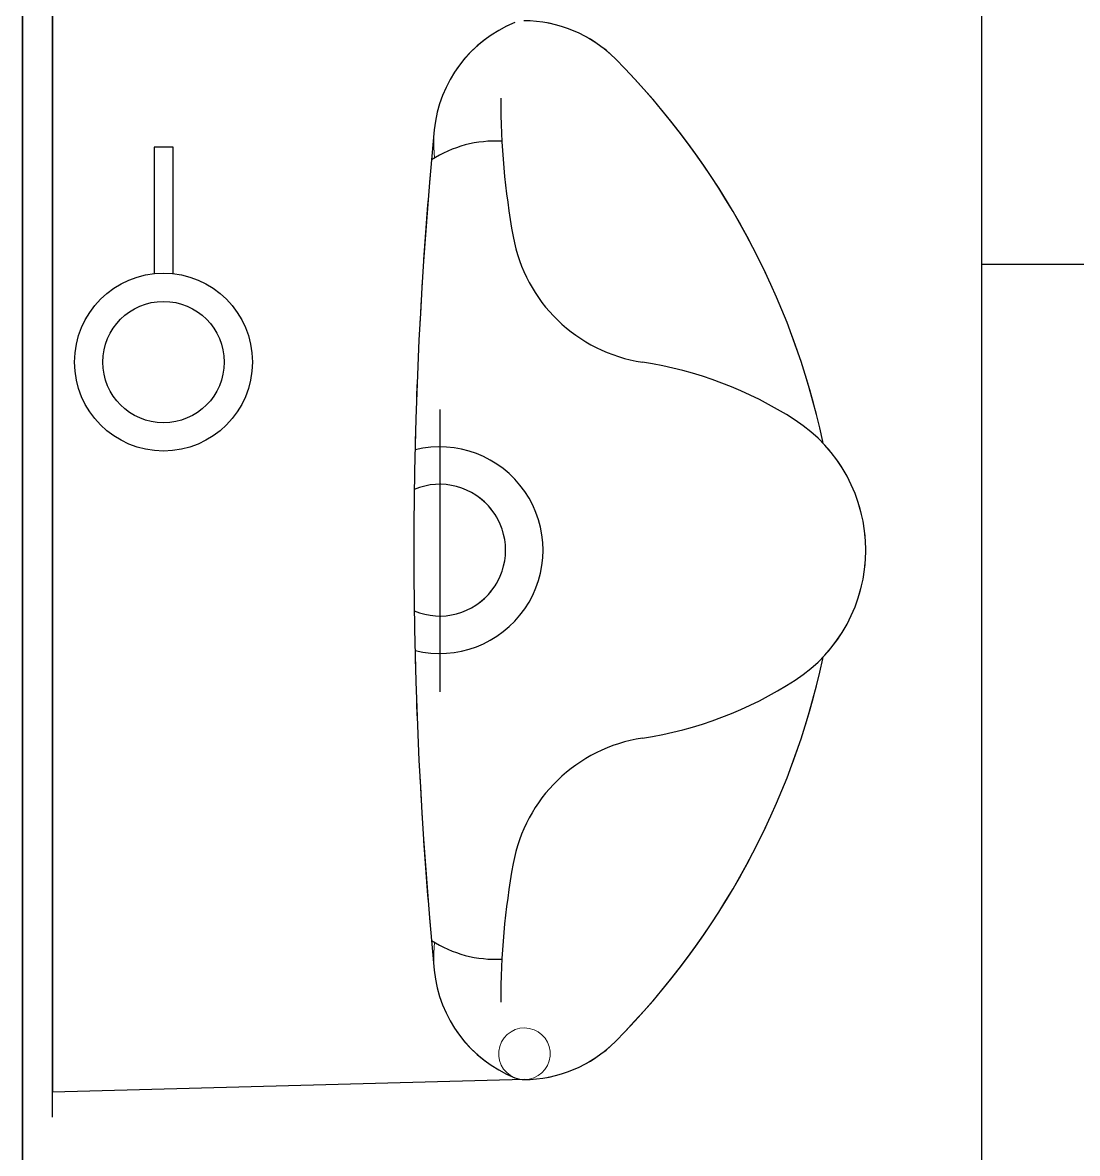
# Model space of a CAD drawing. Header units: millimetres. Extents: x 2148 to 2681, y 758 to 986.
# Drawn here: x 2409.3399 to 2409.6122, y 949.0186 to 949.3105 of the extents above; entities that cross this region are included whole.
import ezdxf

# ---------------------------------------------------------------- set-up
doc = ezdxf.new("R2010")
doc.units = ezdxf.units.MM
for name, color, linetype in [('0.1', 193, 'Continuous'), ('0.4', 121, 'Continuous'), ('4', 4, 'Continuous'), ('hacht', 8, 'Continuous'), ('HATCH', 8, 'Continuous')]:
    doc.layers.add(name, color=color, linetype=linetype)

msp = doc.modelspace()

# ---------------------------------------------------------------- hatches: boundary and pattern name
at = {"layer": 'hacht', "ltscale": 0.05}
h = msp.add_hatch(dxfattribs=at)
h.set_pattern_fill('NET', color=256, scale=2.375, style=0)
h.set_pattern_definition([(0, (82234.70970642353, 3047.263580664669), (0, 0.296875), []), (90, (82234.70970642353, 3047.263580664669), (-0.296875, 1.817835092484352e-17), [])])
h.paths.add_polyline_path([(2410.276402469933, 949.6084910182088), (2410.301402469971, 949.6084910182088), (2410.301402469971, 949.633491018203), (2410.701402469965, 949.633491018203, 0.3789507843746555), (2410.301402470073, 950.0084910182111), (2410.276402469933, 950.0084910182117), (2410.276402469919, 950.4326616860243), (2410.246666755343, 950.4326616860243), (2409.846666755334, 950.4326616863699), (2409.352389972138, 950.4326616863917), (2409.352389972138, 950.3415498843885), (2409.587555791969, 950.3415498843885), (2409.587555791969, 949.9338361981935), (2409.600995940001, 949.9338361981935), (2409.600995940001, 949.9213361981964), (2409.587555791969, 949.9213361981964), (2409.587555791969, 949.4300491061653), (2409.600995940001, 949.4300491061653), (2409.600995940001, 949.4175491061677), (2409.587555791969, 949.4175491061677), (2409.587555791969, 948.9361779381337), (2409.600995940001, 948.9361779381333), (2409.600995940001, 948.9236779381366), (2409.587555791969, 948.9236779381366), (2409.587555791969, 948.4361779381337), (2409.600995940001, 948.4361779381337), (2409.600995940001, 948.4236779381366), (2409.587555791969, 948.4236779381366), (2409.587555791969, 948.4014659085395), (2409.352389972138, 948.40146590854), (2409.352389972138, 947.6650508372762), (2409.750724172268, 947.6650508372762), (2409.750724172268, 948.120050837288), (2409.775724172263, 948.120050837288, -0.4137472524020626), (2410.200724172251, 947.6650508372762), (2410.846402469926, 947.6650508372767), (2410.846402469926, 948.5215723467097), (2410.446402469917, 948.5215723467097), (2410.446402469917, 948.5929748259493), (2410.471402469911, 948.5929748259493), (2410.471402469911, 948.6179748259582), (2410.771402469899, 948.6179748259582, 0.4263843405938895), (2410.472368477338, 948.8930368687878, 0.0008595729627056156), (2410.471402469983, 948.8929748259524), (2410.446402469917, 948.8929748259524), (2410.446402469931, 949.09326322394), (2410.471402469911, 949.09326322394), (2410.471402469911, 949.1182632239487), (2410.771402469899, 949.1182632239487, 0.4263843405938895), (2410.472368477338, 949.3933252667783, 0.0008595729627056156), (2410.471402469983, 949.3932632239429), (2410.446402469959, 949.3932632239429), (2410.446402469959, 949.5227688411522), (2410.276402469948, 949.5227688411522)])
h.paths.add_polyline_path([(2410.748492831617, 950.2499078222539, -0.001121560340920636), (2410.749000749076, 950.2504881231656, 0.003321443651864118)], flags=17)
h.paths.add_polyline_path([(2410.841148183206, 950.1145374833186, 0.1043980418510775), (2410.940453821318, 950.1159242321983), (2411.012284555376, 950.1363326131767), (2411.059526026501, 950.1500047294129), (2411.070425049232, 950.1591365850426), (2411.070425049247, 950.2344820387297), (2411.093990503786, 950.2344820387297, -0.4142135623750828), (2411.115395791673, 950.2130767508422, -0.3900070384134104), (2411.095772518156, 950.1917457692815), (2411.09577251814, 950.1621718710743), (2411.0890816035, 950.1621718710747), (2411.0890816035, 950.191671462955), (2411.070425049232, 950.191671462955), (2411.070425049232, 950.1591365850448), (2411.059526026485, 950.1500047294084), (2411.012284555783, 950.1363326131403), (2410.940453821318, 950.1159242321983, -0.1043980418502901)])
h.paths.add_polyline_path([(2410.749000750327, 950.1689133522067, -0.1935376283461654), (2410.734422272002, 950.2097007383879, 0.1935376238928756), (2410.749000749657, 950.168913352952, 0.1598959040711369), (2410.841363236211, 950.1144902961495, -0.1598959025816975)], flags=16)
h.paths.add_polyline_path([(2410.12678843807, 949.033580237522), (2409.694339887928, 949.033580237522), (2409.694339887928, 948.8444669131221), (2410.12678843807, 948.8444669131221)], flags=24)

# ---------------------------------------------------------------- linework, layer by layer
at = {"color": 8, "ltscale": 0.05, "elevation": 9.94948475406889e-10}
msp.add_lwpolyline([(2409.339889972141, 948.40146590854), (2409.587555791969, 948.40146590854), (2409.587555791969, 950.3415498843885), (2409.339889972141, 950.3415498843885)], close=True, dxfattribs=at)
at = {"layer": '0.1'}
for p, q in [((2409.347572954653, 949.0279016424691, 3.997401399066538e-09), (2409.347572954667, 949.3207346098142, 3.997401399066538e-09)), ((2409.347572954653, 949.0279016424691, 3.997401399066538e-09), (2409.347572954667, 949.3207346098142, 3.997401399066538e-09)), ((2409.347572954653, 949.0279016424691, 3.997401399066538e-09), (2409.347572954667, 949.3207346098142, 3.997401399066538e-09)), ((2409.347572954653, 949.0279016424691, 3.997401399066538e-09), (2409.347572954667, 949.3207346098142, 3.997401399066538e-09)), ((2409.347572954653, 949.0279016424691, 3.997401399066538e-09), (2409.347572954667, 949.3207346098142, 3.997401399066538e-09)), ((2409.347572954653, 949.0279016424691, 3.997401399066538e-09), (2409.347572954667, 949.3207346098142, 3.997401399066538e-09)), ((2409.347572954653, 949.0279016424691, 3.997401399066538e-09), (2409.347572954667, 949.3207346098142, 3.997401399066538e-09)), ((2409.347572954653, 949.0279016424691, 3.997401399066538e-09), (2409.347572954667, 949.3207346098142, 3.997401399066538e-09)), ((2409.347572954653, 949.0279016424691, 3.997401399066538e-09), (2409.347572954667, 949.3207346098142, 3.997401399066538e-09)), ((2409.347572954653, 949.0279016424691, 3.997401399066538e-09), (2409.347572954667, 949.3207346098142, 3.997401399066538e-09)), ((2409.347572954667, 949.314251832381, 3.997401399066538e-09), (2409.347572954667, 949.0343844199168, 3.997401399066538e-09)), ((2409.347572954667, 949.314251832381, 3.997401399066538e-09), (2409.347572954667, 949.0343844199168, 3.997401399066538e-09)), ((2409.347572954667, 949.314251832381, 3.997401399066538e-09), (2409.347572954667, 949.0343844199168, 3.997401399066538e-09)), ((2409.347572954667, 949.314251832381, 3.997401399066538e-09), (2409.347572954667, 949.0343844199168, 3.997401399066538e-09)), ((2409.347572954667, 949.314251832381, 3.997401399066538e-09), (2409.347572954667, 949.0343844199168, 3.997401399066538e-09)), ((2409.347572954667, 949.314251832381, 3.997401399066538e-09), (2409.347572954667, 949.0343844199168, 3.997401399066538e-09)), ((2409.347572954667, 949.314251832381, 3.997401399066538e-09), (2409.347572954667, 949.0343844199168, 3.997401399066538e-09)), ((2409.347572954667, 949.314251832381, 3.997401399066538e-09), (2409.347572954667, 949.0343844199168, 3.997401399066538e-09)), ((2409.347572954667, 949.314251832381, 3.997401399066538e-09), (2409.347572954667, 949.0343844199168, 3.997401399066538e-09)), ((2409.347572954667, 949.314251832381, 3.997401399066538e-09), (2409.347572954667, 949.0343844199168, 3.997401399066538e-09)), ((2409.447572704657, 949.2106439309072, 3.997401399066538e-09), (2409.447572704657, 949.1377119297039, 3.997401399066538e-09)), ((2409.447572704657, 949.2106439309072, 3.997401399066538e-09), (2409.447572704657, 949.1377119297039, 3.997401399066538e-09)), ((2409.447572704657, 949.2106439309072, 3.997401399066538e-09), (2409.447572704657, 949.1377119297039, 3.997401399066538e-09)), ((2409.447572704657, 949.2106439309072, 3.997401399066538e-09), (2409.447572704657, 949.1377119297039, 3.997401399066538e-09)), ((2409.447572704657, 949.2106439309072, 3.997401399066538e-09), (2409.447572704657, 949.1377119297039, 3.997401399066538e-09)), ((2409.447572704657, 949.2106439309072, 3.997401399066538e-09), (2409.447572704657, 949.1377119297039, 3.997401399066538e-09)), ((2409.447572704657, 949.2106439309072, 3.997401399066538e-09), (2409.447572704657, 949.1377119297039, 3.997401399066538e-09)), ((2409.447572704657, 949.2106439309072, 3.997401399066538e-09), (2409.447572704657, 949.1377119297039, 3.997401399066538e-09)), ((2409.447572704657, 949.2106439309072, 3.997401399066538e-09), (2409.447572704657, 949.1377119297039, 3.997401399066538e-09)), ((2409.447572704657, 949.2106439309072, 3.997401399066538e-09), (2409.447572704657, 949.1377119297039, 3.997401399066538e-09)), ((2409.469487962347, 949.037652438078, 3.997401399066538e-09), (2409.347572954667, 949.0343844199168, 3.997401399066538e-09)), ((2409.469487962347, 949.037652438078, 3.997401399066538e-09), (2409.347572954667, 949.0343844199168, 3.997401399066538e-09)), ((2409.469487962347, 949.037652438078, 3.997401399066538e-09), (2409.347572954667, 949.0343844199168, 3.997401399066538e-09)), ((2409.469487962347, 949.037652438078, 3.997401399066538e-09), (2409.347572954667, 949.0343844199168, 3.997401399066538e-09)), ((2409.469487962347, 949.037652438078, 3.997401399066538e-09), (2409.347572954667, 949.0343844199168, 3.997401399066538e-09)), ((2409.469487962347, 949.037652438078, 3.997401399066538e-09), (2409.347572954667, 949.0343844199168, 3.997401399066538e-09)), ((2409.469487962347, 949.037652438078, 3.997401399066538e-09), (2409.347572954667, 949.0343844199168, 3.997401399066538e-09)), ((2409.469487962347, 949.037652438078, 3.997401399066538e-09), (2409.347572954667, 949.0343844199168, 3.997401399066538e-09)), ((2409.469487962347, 949.037652438078, 3.997401399066538e-09), (2409.347572954667, 949.0343844199168, 3.997401399066538e-09)), ((2409.469487962347, 949.037652438078, 3.997401399066538e-09), (2409.347572954667, 949.0343844199168, 3.997401399066538e-09))]:
    msp.add_line(p, q, dxfattribs=at)
for centre, radius, start, end in [((2409.479347598118, 949.2795568239025, 3.997401399066538e-09), 0.03333324999916667, 111.7947487024262, 174.4420803612385), ((2409.479347598118, 949.2795568239025, 3.997401399066538e-09), 0.03333324999916667, 111.7947487024262, 174.4420803612385), ((2409.479347598118, 949.2795568239025, 3.997401399066538e-09), 0.03333324999916667, 111.7947487024262, 174.4420803612385), ((2409.479347598118, 949.2795568239025, 3.997401399066538e-09), 0.03333324999916667, 111.7947487024262, 174.4420803612385), ((2409.479347598118, 949.2795568239025, 3.997401399066538e-09), 0.03333324999916667, 111.7947487024262, 174.4420803612385), ((2409.479347598118, 949.2795568239025, 3.997401399066538e-09), 0.03333324999916667, 111.7947487024262, 174.4420803612385), ((2409.479347598118, 949.2795568239025, 3.997401399066538e-09), 0.03333324999916667, 111.7947487024262, 174.4420803612385), ((2409.479347598118, 949.2795568239025, 3.997401399066538e-09), 0.03333324999916667, 111.7947487024262, 174.4420803612385), ((2409.479347598118, 949.2795568239025, 3.997401399066538e-09), 0.03333324999916667, 111.7947487024262, 174.4420803612385), ((2409.479347598118, 949.2795568239025, 3.997401399066538e-09), 0.03333324999916667, 111.7947487024262, 174.4420803612385), ((2409.469281900243, 949.2776512011413, 3.997401399066538e-09), 0.03333324999916667, 44.76014608033106, 90), ((2409.469281900243, 949.2776512011413, 3.997401399066538e-09), 0.03333324999916667, 44.76014608033106, 90), ((2409.469281900243, 949.2776512011413, 3.997401399066538e-09), 0.03333324999916667, 44.76014608033106, 90), ((2409.469281900243, 949.2776512011413, 3.997401399066538e-09), 0.03333324999916667, 44.76014608033106, 90), ((2409.469281900243, 949.2776512011413, 3.997401399066538e-09), 0.03333324999916667, 44.76014608033106, 90), ((2409.469281900243, 949.2776512011413, 3.997401399066538e-09), 0.03333324999916667, 44.76014608033106, 90), ((2409.469281900243, 949.2776512011413, 3.997401399066538e-09), 0.03333324999916667, 44.76014608033106, 90), ((2409.469281900243, 949.2776512011413, 3.997401399066538e-09), 0.03333324999916667, 44.76014608033106, 90), ((2409.469281900243, 949.2776512011413, 3.997401399066538e-09), 0.03333324999916667, 44.76014608033106, 90), ((2409.469281900243, 949.2776512011413, 3.997401399066538e-09), 0.03333324999916667, 44.76014608033106, 90), ((2409.350938746768, 949.1602947487779, 3.997401399066538e-09), 0.199999499995, 12.14293346163888, 44.76014608033106), ((2409.350938746768, 949.1602947487779, 3.997401399066538e-09), 0.199999499995, 12.14293346163888, 44.76014608033106), ((2409.350938746768, 949.1602947487779, 3.997401399066538e-09), 0.199999499995, 12.14293346163888, 44.76014608033106), ((2409.350938746768, 949.1602947487779, 3.997401399066538e-09), 0.199999499995, 12.14293346163888, 44.76014608033106), ((2409.350938746768, 949.1602947487779, 3.997401399066538e-09), 0.199999499995, 12.14293346163888, 44.76014608033106), ((2409.350938746768, 949.1602947487779, 3.997401399066538e-09), 0.199999499995, 12.14293346163888, 44.76014608033106), ((2409.350938746768, 949.1602947487779, 3.997401399066538e-09), 0.199999499995, 12.14293346163888, 44.76014608033106), ((2409.350938746768, 949.1602947487779, 3.997401399066538e-09), 0.199999499995, 12.14293346163888, 44.76014608033106), ((2409.350938746768, 949.1602947487779, 3.997401399066538e-09), 0.199999499995, 12.14293346163888, 44.76014608033106), ((2409.350938746768, 949.1602947487779, 3.997401399066538e-09), 0.199999499995, 12.14293346163888, 44.76014608033106), ((2409.663314848154, 949.290984501139, 3.997401399066538e-09), 0.199999499995, 180, 190.2928170189002), ((2409.663314848154, 949.290984501139, 3.997401399066538e-09), 0.199999499995, 180, 190.2928170189002), ((2409.663314848154, 949.290984501139, 3.997401399066538e-09), 0.199999499995, 180, 190.2928170189002), ((2409.663314848154, 949.290984501139, 3.997401399066538e-09), 0.199999499995, 180, 190.2928170189002), ((2409.663314848154, 949.290984501139, 3.997401399066538e-09), 0.199999499995, 180, 190.2928170189002), ((2409.663314848154, 949.290984501139, 3.997401399066538e-09), 0.199999499995, 180, 190.2928170189002), ((2409.663314848154, 949.290984501139, 3.997401399066538e-09), 0.199999499995, 180, 190.2928170189002), ((2409.663314848154, 949.290984501139, 3.997401399066538e-09), 0.199999499995, 180, 190.2928170189002), ((2409.663314848154, 949.290984501139, 3.997401399066538e-09), 0.199999499995, 180, 190.2928170189002), ((2409.663314848154, 949.290984501139, 3.997401399066538e-09), 0.199999499995, 180, 190.2928170189002), ((2410.560832923778, 949.1743181261489, 3.997401399066538e-09), 1.119926869123744, 174.4420803612385, 185.5579196387615), ((2410.560832923778, 949.1743181261489, 3.997401399066538e-09), 1.119926869123744, 174.4420803612385, 185.5579196387615), ((2410.560832923778, 949.1743181261489, 3.997401399066538e-09), 1.119926869123744, 174.4420803612385, 185.5579196387615), ((2410.560832923778, 949.1743181261489, 3.997401399066538e-09), 1.119926869123744, 174.4420803612385, 185.5579196387615), ((2410.560832923778, 949.1743181261489, 3.997401399066538e-09), 1.119926869123744, 174.4420803612385, 185.5579196387615), ((2410.560832923778, 949.1743181261489, 3.997401399066538e-09), 1.119926869123744, 174.4420803612385, 185.5579196387615), ((2410.560832923778, 949.1743181261489, 3.997401399066538e-09), 1.119926869123744, 174.4420803612385, 185.5579196387615), ((2410.560832923778, 949.1743181261489, 3.997401399066538e-09), 1.119926869123744, 174.4420803612385, 185.5579196387615), ((2410.560832923778, 949.1743181261489, 3.997401399066538e-09), 1.119926869123744, 174.4420803612385, 185.5579196387615), ((2410.560832923778, 949.1743181261489, 3.997401399066538e-09), 1.119926869123744, 174.4420803612385, 185.5579196387615), ((2409.461844835843, 949.2499249507172, 3.997401399066538e-09), 0.02999992499925, 86.59946209659692, 123.1383205602793), ((2409.461844835843, 949.2499249507172, 3.997401399066538e-09), 0.02999992499925, 86.59946209659692, 123.1383205602793), ((2409.461844835843, 949.2499249507172, 3.997401399066538e-09), 0.02999992499925, 86.59946209659692, 123.1383205602793), ((2409.461844835843, 949.2499249507172, 3.997401399066538e-09), 0.02999992499925, 86.59946209659692, 123.1383205602793), ((2409.461844835843, 949.2499249507172, 3.997401399066538e-09), 0.02999992499925, 86.59946209659692, 123.1383205602793), ((2409.461844835843, 949.2499249507172, 3.997401399066538e-09), 0.02999992499925, 86.59946209659692, 123.1383205602793), ((2409.461844835843, 949.2499249507172, 3.997401399066538e-09), 0.02999992499925, 86.59946209659692, 123.1383205602793), ((2409.461844835843, 949.2499249507172, 3.997401399066538e-09), 0.02999992499925, 86.59946209659692, 123.1383205602793), ((2409.461844835843, 949.2499249507172, 3.997401399066538e-09), 0.02999992499925, 86.59946209659692, 123.1383205602793), ((2409.461844835843, 949.2499249507172, 3.997401399066538e-09), 0.02999992499925, 86.59946209659692, 123.1383205602793), ((2409.505890050355, 949.2623959538549, 3.997401399066538e-09), 0.039999899999, 190.2928170189002, 261.3901035665662), ((2409.505890050355, 949.2623959538549, 3.997401399066538e-09), 0.039999899999, 190.2928170189002, 261.3901035665662), ((2409.505890050355, 949.2623959538549, 3.997401399066538e-09), 0.039999899999, 190.2928170189002, 261.3901035665662), ((2409.505890050355, 949.2623959538549, 3.997401399066538e-09), 0.039999899999, 190.2928170189002, 261.3901035665662), ((2409.505890050355, 949.2623959538549, 3.997401399066538e-09), 0.039999899999, 190.2928170189002, 261.3901035665662), ((2409.505890050355, 949.2623959538549, 3.997401399066538e-09), 0.039999899999, 190.2928170189002, 261.3901035665662), ((2409.505890050355, 949.2623959538549, 3.997401399066538e-09), 0.039999899999, 190.2928170189002, 261.3901035665662), ((2409.505890050355, 949.2623959538549, 3.997401399066538e-09), 0.039999899999, 190.2928170189002, 261.3901035665662), ((2409.505890050355, 949.2623959538549, 3.997401399066538e-09), 0.039999899999, 190.2928170189002, 261.3901035665662), ((2409.505890050355, 949.2623959538549, 3.997401399066538e-09), 0.039999899999, 190.2928170189002, 261.3901035665662), ((2409.484931245335, 949.1239740246172, 3.997401399066538e-09), 0.09999974999749998, 57.04209188049823, 81.39010356656614), ((2409.484931245335, 949.1239740246172, 3.997401399066538e-09), 0.09999974999749998, 57.04209188049823, 81.39010356656614), ((2409.484931245335, 949.1239740246172, 3.997401399066538e-09), 0.09999974999749998, 57.04209188049823, 81.39010356656614), ((2409.484931245335, 949.1239740246172, 3.997401399066538e-09), 0.09999974999749998, 57.04209188049823, 81.39010356656614), ((2409.484931245335, 949.1239740246172, 3.997401399066538e-09), 0.09999974999749998, 57.04209188049823, 81.39010356656614), ((2409.484931245335, 949.1239740246172, 3.997401399066538e-09), 0.09999974999749998, 57.04209188049823, 81.39010356656614), ((2409.484931245335, 949.1239740246172, 3.997401399066538e-09), 0.09999974999749998, 57.04209188049823, 81.39010356656614), ((2409.484931245335, 949.1239740246172, 3.997401399066538e-09), 0.09999974999749998, 57.04209188049823, 81.39010356656614), ((2409.484931245335, 949.1239740246172, 3.997401399066538e-09), 0.09999974999749998, 57.04209188049823, 81.39010356656614), ((2409.484931245335, 949.1239740246172, 3.997401399066538e-09), 0.09999974999749998, 57.04209188049823, 81.39010356656614), ((2409.517572529648, 949.1743181261489, 3.997401399066538e-09), 0.039999899999, 302.9579081195018, 57.04209188049823), ((2409.517572529648, 949.1743181261489, 3.997401399066538e-09), 0.039999899999, 302.9579081195018, 57.04209188049823), ((2409.517572529648, 949.1743181261489, 3.997401399066538e-09), 0.039999899999, 302.9579081195018, 57.04209188049823), ((2409.517572529648, 949.1743181261489, 3.997401399066538e-09), 0.039999899999, 302.9579081195018, 57.04209188049823), ((2409.517572529648, 949.1743181261489, 3.997401399066538e-09), 0.039999899999, 302.9579081195018, 57.04209188049823), ((2409.517572529648, 949.1743181261489, 3.997401399066538e-09), 0.039999899999, 302.9579081195018, 57.04209188049823), ((2409.517572529648, 949.1743181261489, 3.997401399066538e-09), 0.039999899999, 302.9579081195018, 57.04209188049823), ((2409.517572529648, 949.1743181261489, 3.997401399066538e-09), 0.039999899999, 302.9579081195018, 57.04209188049823), ((2409.517572529648, 949.1743181261489, 3.997401399066538e-09), 0.039999899999, 302.9579081195018, 57.04209188049823), ((2409.517572529648, 949.1743181261489, 3.997401399066538e-09), 0.039999899999, 302.9579081195018, 57.04209188049823), ((2409.416113643068, 949.1743181261489, 3.997401399066538e-09), 0.1333329999966708, 11.92646565175104, 12.14293346163888), ((2409.416113643068, 949.1743181261489, 3.997401399066538e-09), 0.1333329999966708, 11.92646565175104, 12.14293346163888), ((2409.416113643068, 949.1743181261489, 3.997401399066538e-09), 0.1333329999966708, 11.92646565175104, 12.14293346163888), ((2409.416113643068, 949.1743181261489, 3.997401399066538e-09), 0.1333329999966708, 11.92646565175104, 12.14293346163888), ((2409.416113643068, 949.1743181261489, 3.997401399066538e-09), 0.1333329999966708, 11.92646565175104, 12.14293346163888), ((2409.416113643068, 949.1743181261489, 3.997401399066538e-09), 0.1333329999966708, 11.92646565175104, 12.14293346163888), ((2409.416113643068, 949.1743181261489, 3.997401399066538e-09), 0.1333329999966708, 11.92646565175104, 12.14293346163888), ((2409.416113643068, 949.1743181261489, 3.997401399066538e-09), 0.1333329999966708, 11.92646565175104, 12.14293346163888), ((2409.416113643068, 949.1743181261489, 3.997401399066538e-09), 0.1333329999966708, 11.92646565175104, 12.14293346163888), ((2409.416113643068, 949.1743181261489, 3.997401399066538e-09), 0.1333329999966708, 11.92646565175104, 12.14293346163888), ((2409.447572704657, 949.1743181261489, 3.997401399066538e-09), 0.02666659999933333, 256.1859408485906, 103.8140591514094), ((2409.447572704657, 949.1743181261489, 3.997401399066538e-09), 0.02666659999933333, 256.1859408485906, 103.8140591514094), ((2409.447572704657, 949.1743181261489, 3.997401399066538e-09), 0.02666659999933333, 256.1859408485906, 103.8140591514094), ((2409.447572704657, 949.1743181261489, 3.997401399066538e-09), 0.02666659999933333, 256.1859408485906, 103.8140591514094), ((2409.447572704657, 949.1743181261489, 3.997401399066538e-09), 0.02666659999933333, 256.1859408485906, 103.8140591514094), ((2409.447572704657, 949.1743181261489, 3.997401399066538e-09), 0.02666659999933333, 256.1859408485906, 103.8140591514094), ((2409.447572704657, 949.1743181261489, 3.997401399066538e-09), 0.02666659999933333, 256.1859408485906, 103.8140591514094), ((2409.447572704657, 949.1743181261489, 3.997401399066538e-09), 0.02666659999933333, 256.1859408485906, 103.8140591514094), ((2409.447572704657, 949.1743181261489, 3.997401399066538e-09), 0.02666659999933333, 256.1859408485906, 103.8140591514094), ((2409.447572704657, 949.1743181261489, 3.997401399066538e-09), 0.02666659999933333, 256.1859408485906, 103.8140591514094), ((2409.447572704657, 949.1743181261489, 3.997401399066538e-09), 0.016999957499575, 247.3130539307818, 112.6869460692182), ((2409.447572704657, 949.1743181261489, 3.997401399066538e-09), 0.016999957499575, 247.3130539307818, 112.6869460692182), ((2409.447572704657, 949.1743181261489, 3.997401399066538e-09), 0.016999957499575, 247.3130539307818, 112.6869460692182), ((2409.447572704657, 949.1743181261489, 3.997401399066538e-09), 0.016999957499575, 247.3130539307818, 112.6869460692182), ((2409.447572704657, 949.1743181261489, 3.997401399066538e-09), 0.016999957499575, 247.3130539307818, 112.6869460692182), ((2409.447572704657, 949.1743181261489, 3.997401399066538e-09), 0.016999957499575, 247.3130539307818, 112.6869460692182), ((2409.447572704657, 949.1743181261489, 3.997401399066538e-09), 0.016999957499575, 247.3130539307818, 112.6869460692182), ((2409.447572704657, 949.1743181261489, 3.997401399066538e-09), 0.016999957499575, 247.3130539307818, 112.6869460692182), ((2409.447572704657, 949.1743181261489, 3.997401399066538e-09), 0.016999957499575, 247.3130539307818, 112.6869460692182), ((2409.447572704657, 949.1743181261489, 3.997401399066538e-09), 0.016999957499575, 247.3130539307818, 112.6869460692182), ((2409.350938746768, 949.1883415035198, 3.997401399066538e-09), 0.199999499995, 315.2398539196689, 347.8570665383612), ((2409.350938746768, 949.1883415035198, 3.997401399066538e-09), 0.199999499995, 315.2398539196689, 347.8570665383612), ((2409.350938746768, 949.1883415035198, 3.997401399066538e-09), 0.199999499995, 315.2398539196689, 347.8570665383612), ((2409.350938746768, 949.1883415035198, 3.997401399066538e-09), 0.199999499995, 315.2398539196689, 347.8570665383612), ((2409.350938746768, 949.1883415035198, 3.997401399066538e-09), 0.199999499995, 315.2398539196689, 347.8570665383612), ((2409.350938746768, 949.1883415035198, 3.997401399066538e-09), 0.199999499995, 315.2398539196689, 347.8570665383612), ((2409.350938746768, 949.1883415035198, 3.997401399066538e-09), 0.199999499995, 315.2398539196689, 347.8570665383612), ((2409.350938746768, 949.1883415035198, 3.997401399066538e-09), 0.199999499995, 315.2398539196689, 347.8570665383612), ((2409.350938746768, 949.1883415035198, 3.997401399066538e-09), 0.199999499995, 315.2398539196689, 347.8570665383612), ((2409.350938746768, 949.1883415035198, 3.997401399066538e-09), 0.199999499995, 315.2398539196689, 347.8570665383612), ((2409.416113643068, 949.1743181261489, 3.997401399066538e-09), 0.1333329999966708, 347.8570665383612, 348.073534348249), ((2409.416113643068, 949.1743181261489, 3.997401399066538e-09), 0.1333329999966708, 347.8570665383612, 348.073534348249), ((2409.416113643068, 949.1743181261489, 3.997401399066538e-09), 0.1333329999966708, 347.8570665383612, 348.073534348249), ((2409.416113643068, 949.1743181261489, 3.997401399066538e-09), 0.1333329999966708, 347.8570665383612, 348.073534348249), ((2409.416113643068, 949.1743181261489, 3.997401399066538e-09), 0.1333329999966708, 347.8570665383612, 348.073534348249), ((2409.416113643068, 949.1743181261489, 3.997401399066538e-09), 0.1333329999966708, 347.8570665383612, 348.073534348249), ((2409.416113643068, 949.1743181261489, 3.997401399066538e-09), 0.1333329999966708, 347.8570665383612, 348.073534348249), ((2409.416113643068, 949.1743181261489, 3.997401399066538e-09), 0.1333329999966708, 347.8570665383612, 348.073534348249), ((2409.416113643068, 949.1743181261489, 3.997401399066538e-09), 0.1333329999966708, 347.8570665383612, 348.073534348249), ((2409.416113643068, 949.1743181261489, 3.997401399066538e-09), 0.1333329999966708, 347.8570665383612, 348.073534348249), ((2409.484931245335, 949.224662227666, 3.997401399066538e-09), 0.09999974999749998, 278.6098964334338, 302.9579081195018), ((2409.484931245335, 949.224662227666, 3.997401399066538e-09), 0.09999974999749998, 278.6098964334338, 302.9579081195018), ((2409.484931245335, 949.224662227666, 3.997401399066538e-09), 0.09999974999749998, 278.6098964334338, 302.9579081195018), ((2409.484931245335, 949.224662227666, 3.997401399066538e-09), 0.09999974999749998, 278.6098964334338, 302.9579081195018), ((2409.484931245335, 949.224662227666, 3.997401399066538e-09), 0.09999974999749998, 278.6098964334338, 302.9579081195018), ((2409.484931245335, 949.224662227666, 3.997401399066538e-09), 0.09999974999749998, 278.6098964334338, 302.9579081195018), ((2409.484931245335, 949.224662227666, 3.997401399066538e-09), 0.09999974999749998, 278.6098964334338, 302.9579081195018), ((2409.484931245335, 949.224662227666, 3.997401399066538e-09), 0.09999974999749998, 278.6098964334338, 302.9579081195018), ((2409.484931245335, 949.224662227666, 3.997401399066538e-09), 0.09999974999749998, 278.6098964334338, 302.9579081195018), ((2409.484931245335, 949.224662227666, 3.997401399066538e-09), 0.09999974999749998, 278.6098964334338, 302.9579081195018), ((2409.505890050355, 949.0862402984428, 3.997401399066538e-09), 0.039999899999, 98.60989643343386, 169.7071829810998), ((2409.505890050355, 949.0862402984428, 3.997401399066538e-09), 0.039999899999, 98.60989643343386, 169.7071829810998), ((2409.505890050355, 949.0862402984428, 3.997401399066538e-09), 0.039999899999, 98.60989643343386, 169.7071829810998), ((2409.505890050355, 949.0862402984428, 3.997401399066538e-09), 0.039999899999, 98.60989643343386, 169.7071829810998), ((2409.505890050355, 949.0862402984428, 3.997401399066538e-09), 0.039999899999, 98.60989643343386, 169.7071829810998), ((2409.505890050355, 949.0862402984428, 3.997401399066538e-09), 0.039999899999, 98.60989643343386, 169.7071829810998), ((2409.505890050355, 949.0862402984428, 3.997401399066538e-09), 0.039999899999, 98.60989643343386, 169.7071829810998), ((2409.505890050355, 949.0862402984428, 3.997401399066538e-09), 0.039999899999, 98.60989643343386, 169.7071829810998), ((2409.505890050355, 949.0862402984428, 3.997401399066538e-09), 0.039999899999, 98.60989643343386, 169.7071829810998), ((2409.505890050355, 949.0862402984428, 3.997401399066538e-09), 0.039999899999, 98.60989643343386, 169.7071829810998), ((2409.663314848154, 949.0576517511444, 3.997401399066538e-09), 0.199999499995, 169.7071829810998, 180), ((2409.663314848154, 949.0576517511444, 3.997401399066538e-09), 0.199999499995, 169.7071829810998, 180), ((2409.663314848154, 949.0576517511444, 3.997401399066538e-09), 0.199999499995, 169.7071829810998, 180), ((2409.663314848154, 949.0576517511444, 3.997401399066538e-09), 0.199999499995, 169.7071829810998, 180), ((2409.663314848154, 949.0576517511444, 3.997401399066538e-09), 0.199999499995, 169.7071829810998, 180), ((2409.663314848154, 949.0576517511444, 3.997401399066538e-09), 0.199999499995, 169.7071829810998, 180), ((2409.663314848154, 949.0576517511444, 3.997401399066538e-09), 0.199999499995, 169.7071829810998, 180), ((2409.663314848154, 949.0576517511444, 3.997401399066538e-09), 0.199999499995, 169.7071829810998, 180), ((2409.663314848154, 949.0576517511444, 3.997401399066538e-09), 0.199999499995, 169.7071829810998, 180), ((2409.663314848154, 949.0576517511444, 3.997401399066538e-09), 0.199999499995, 169.7071829810998, 180), ((2409.461844835843, 949.0987113015806, 3.997401399066538e-09), 0.02999992499925, 236.8616794397208, 273.4005379034031), ((2409.461844835843, 949.0987113015806, 3.997401399066538e-09), 0.02999992499925, 236.8616794397208, 273.4005379034031), ((2409.461844835843, 949.0987113015806, 3.997401399066538e-09), 0.02999992499925, 236.8616794397208, 273.4005379034031), ((2409.461844835843, 949.0987113015806, 3.997401399066538e-09), 0.02999992499925, 236.8616794397208, 273.4005379034031), ((2409.461844835843, 949.0987113015806, 3.997401399066538e-09), 0.02999992499925, 236.8616794397208, 273.4005379034031), ((2409.461844835843, 949.0987113015806, 3.997401399066538e-09), 0.02999992499925, 236.8616794397208, 273.4005379034031), ((2409.461844835843, 949.0987113015806, 3.997401399066538e-09), 0.02999992499925, 236.8616794397208, 273.4005379034031), ((2409.461844835843, 949.0987113015806, 3.997401399066538e-09), 0.02999992499925, 236.8616794397208, 273.4005379034031), ((2409.461844835843, 949.0987113015806, 3.997401399066538e-09), 0.02999992499925, 236.8616794397208, 273.4005379034031), ((2409.461844835843, 949.0987113015806, 3.997401399066538e-09), 0.02999992499925, 236.8616794397208, 273.4005379034031), ((2409.479347598118, 949.0690794283954, 3.997401399066538e-09), 0.03333324999916667, 185.5579196387615, 248.2052512975738), ((2409.479347598118, 949.0690794283954, 3.997401399066538e-09), 0.03333324999916667, 185.5579196387615, 248.2052512975738), ((2409.479347598118, 949.0690794283954, 3.997401399066538e-09), 0.03333324999916667, 185.5579196387615, 248.2052512975738), ((2409.479347598118, 949.0690794283954, 3.997401399066538e-09), 0.03333324999916667, 185.5579196387615, 248.2052512975738), ((2409.479347598118, 949.0690794283954, 3.997401399066538e-09), 0.03333324999916667, 185.5579196387615, 248.2052512975738), ((2409.479347598118, 949.0690794283954, 3.997401399066538e-09), 0.03333324999916667, 185.5579196387615, 248.2052512975738), ((2409.479347598118, 949.0690794283954, 3.997401399066538e-09), 0.03333324999916667, 185.5579196387615, 248.2052512975738), ((2409.479347598118, 949.0690794283954, 3.997401399066538e-09), 0.03333324999916667, 185.5579196387615, 248.2052512975738), ((2409.479347598118, 949.0690794283954, 3.997401399066538e-09), 0.03333324999916667, 185.5579196387615, 248.2052512975738), ((2409.479347598118, 949.0690794283954, 3.997401399066538e-09), 0.03333324999916667, 185.5579196387615, 248.2052512975738), ((2409.469281900243, 949.0709850511565, 3.997401399066538e-09), 0.03333324999916667, 270, 315.2398539196689), ((2409.469281900243, 949.0709850511565, 3.997401399066538e-09), 0.03333324999916667, 270, 315.2398539196689), ((2409.469281900243, 949.0709850511565, 3.997401399066538e-09), 0.03333324999916667, 270, 315.2398539196689), ((2409.469281900243, 949.0709850511565, 3.997401399066538e-09), 0.03333324999916667, 270, 315.2398539196689), ((2409.469281900243, 949.0709850511565, 3.997401399066538e-09), 0.03333324999916667, 270, 315.2398539196689), ((2409.469281900243, 949.0709850511565, 3.997401399066538e-09), 0.03333324999916667, 270, 315.2398539196689), ((2409.469281900243, 949.0709850511565, 3.997401399066538e-09), 0.03333324999916667, 270, 315.2398539196689), ((2409.469281900243, 949.0709850511565, 3.997401399066538e-09), 0.03333324999916667, 270, 315.2398539196689), ((2409.469281900243, 949.0709850511565, 3.997401399066538e-09), 0.03333324999916667, 270, 315.2398539196689), ((2409.469281900243, 949.0709850511565, 3.997401399066538e-09), 0.03333324999916667, 270, 315.2398539196689), ((2409.469446749926, 949.0443189606965, 3.997401399066538e-09), 0.006666649999833333, 248.2052512975738, 270.354197793495), ((2409.469446749926, 949.0443189606965, 3.997401399066538e-09), 0.006666649999833333, 248.2052512975738, 270.354197793495), ((2409.469446749926, 949.0443189606965, 3.997401399066538e-09), 0.006666649999833333, 248.2052512975738, 270.354197793495), ((2409.469446749926, 949.0443189606965, 3.997401399066538e-09), 0.006666649999833333, 248.2052512975738, 270.354197793495), ((2409.469446749926, 949.0443189606965, 3.997401399066538e-09), 0.006666649999833333, 248.2052512975738, 270.354197793495), ((2409.469446749926, 949.0443189606965, 3.997401399066538e-09), 0.006666649999833333, 248.2052512975738, 270.354197793495), ((2409.469446749926, 949.0443189606965, 3.997401399066538e-09), 0.006666649999833333, 248.2052512975738, 270.354197793495), ((2409.469446749926, 949.0443189606965, 3.997401399066538e-09), 0.006666649999833333, 248.2052512975738, 270.354197793495), ((2409.469446749926, 949.0443189606965, 3.997401399066538e-09), 0.006666649999833333, 248.2052512975738, 270.354197793495), ((2409.469446749926, 949.0443189606965, 3.997401399066538e-09), 0.006666649999833333, 248.2052512975738, 270.354197793495)]:
    msp.add_arc(centre, radius, start, end, dxfattribs=at)
at = {"layer": '0.4', "color": 193, "lineweight": 0, "ltscale": 0.5}
for p, q in [((2409.347572954667, 949.2375587087816, 3.997401399066538e-09), (2409.347572954667, 949.314251832381, 3.997401399066538e-09)), ((2409.347572954667, 949.2375587087816, 3.997401399066538e-09), (2409.347572954667, 949.314251832381, 3.997401399066538e-09)), ((2409.347572954667, 949.2375587087816, 3.997401399066538e-09), (2409.347572954667, 949.314251832381, 3.997401399066538e-09)), ((2409.347572954667, 949.2375587087816, 3.997401399066538e-09), (2409.347572954667, 949.314251832381, 3.997401399066538e-09)), ((2409.347572954667, 949.2375587087816, 3.997401399066538e-09), (2409.347572954667, 949.314251832381, 3.997401399066538e-09)), ((2409.347572954667, 949.2375587087816, 3.997401399066538e-09), (2409.347572954667, 949.314251832381, 3.997401399066538e-09)), ((2409.347572954667, 949.2375587087816, 3.997401399066538e-09), (2409.347572954667, 949.314251832381, 3.997401399066538e-09)), ((2409.347572954667, 949.2375587087816, 3.997401399066538e-09), (2409.347572954667, 949.314251832381, 3.997401399066538e-09)), ((2409.347572954667, 949.2375587087816, 3.997401399066538e-09), (2409.347572954667, 949.314251832381, 3.997401399066538e-09)), ((2409.347572954667, 949.2375587087816, 3.997401399066538e-09), (2409.347572954667, 949.314251832381, 3.997401399066538e-09)), ((2409.447572704657, 949.157318168648, 3.997401399066538e-09), (2409.447572704657, 949.1913180836499, 3.997401399066538e-09)), ((2409.447572704657, 949.157318168648, 3.997401399066538e-09), (2409.447572704657, 949.1913180836499, 3.997401399066538e-09)), ((2409.447572704657, 949.157318168648, 3.997401399066538e-09), (2409.447572704657, 949.1913180836499, 3.997401399066538e-09)), ((2409.447572704657, 949.157318168648, 3.997401399066538e-09), (2409.447572704657, 949.1913180836499, 3.997401399066538e-09)), ((2409.447572704657, 949.157318168648, 3.997401399066538e-09), (2409.447572704657, 949.1913180836499, 3.997401399066538e-09)), ((2409.447572704657, 949.157318168648, 3.997401399066538e-09), (2409.447572704657, 949.1913180836499, 3.997401399066538e-09)), ((2409.447572704657, 949.157318168648, 3.997401399066538e-09), (2409.447572704657, 949.1913180836499, 3.997401399066538e-09)), ((2409.447572704657, 949.157318168648, 3.997401399066538e-09), (2409.447572704657, 949.1913180836499, 3.997401399066538e-09)), ((2409.447572704657, 949.157318168648, 3.997401399066538e-09), (2409.447572704657, 949.1913180836499, 3.997401399066538e-09)), ((2409.447572704657, 949.157318168648, 3.997401399066538e-09), (2409.447572704657, 949.1913180836499, 3.997401399066538e-09)), ((2409.347572954667, 949.0343844199168, 3.997401399066538e-09), (2409.347572954667, 949.1175590087886, 3.997401399066538e-09)), ((2409.347572954667, 949.0343844199168, 3.997401399066538e-09), (2409.347572954667, 949.1175590087886, 3.997401399066538e-09)), ((2409.347572954667, 949.0343844199168, 3.997401399066538e-09), (2409.347572954667, 949.1175590087886, 3.997401399066538e-09)), ((2409.347572954667, 949.0343844199168, 3.997401399066538e-09), (2409.347572954667, 949.1175590087886, 3.997401399066538e-09)), ((2409.347572954667, 949.0343844199168, 3.997401399066538e-09), (2409.347572954667, 949.1175590087886, 3.997401399066538e-09)), ((2409.347572954667, 949.0343844199168, 3.997401399066538e-09), (2409.347572954667, 949.1175590087886, 3.997401399066538e-09)), ((2409.347572954667, 949.0343844199168, 3.997401399066538e-09), (2409.347572954667, 949.1175590087886, 3.997401399066538e-09)), ((2409.347572954667, 949.0343844199168, 3.997401399066538e-09), (2409.347572954667, 949.1175590087886, 3.997401399066538e-09)), ((2409.347572954667, 949.0343844199168, 3.997401399066538e-09), (2409.347572954667, 949.1175590087886, 3.997401399066538e-09)), ((2409.347572954667, 949.0343844199168, 3.997401399066538e-09), (2409.347572954667, 949.1175590087886, 3.997401399066538e-09)), ((2409.469487962347, 949.037652438078, 3.997401399066538e-09), (2409.347572954667, 949.0343844199168, 3.997401399066538e-09)), ((2409.469487962347, 949.037652438078, 3.997401399066538e-09), (2409.347572954667, 949.0343844199168, 3.997401399066538e-09)), ((2409.469487962347, 949.037652438078, 3.997401399066538e-09), (2409.347572954667, 949.0343844199168, 3.997401399066538e-09)), ((2409.469487962347, 949.037652438078, 3.997401399066538e-09), (2409.347572954667, 949.0343844199168, 3.997401399066538e-09)), ((2409.469487962347, 949.037652438078, 3.997401399066538e-09), (2409.347572954667, 949.0343844199168, 3.997401399066538e-09)), ((2409.469487962347, 949.037652438078, 3.997401399066538e-09), (2409.347572954667, 949.0343844199168, 3.997401399066538e-09)), ((2409.469487962347, 949.037652438078, 3.997401399066538e-09), (2409.347572954667, 949.0343844199168, 3.997401399066538e-09)), ((2409.469487962347, 949.037652438078, 3.997401399066538e-09), (2409.347572954667, 949.0343844199168, 3.997401399066538e-09)), ((2409.469487962347, 949.037652438078, 3.997401399066538e-09), (2409.347572954667, 949.0343844199168, 3.997401399066538e-09)), ((2409.469487962347, 949.037652438078, 3.997401399066538e-09), (2409.347572954667, 949.0343844199168, 3.997401399066538e-09))]:
    msp.add_line(p, q, dxfattribs=at)
for centre, radius, start, end in [((2409.479347598118, 949.2795568239025, 3.997401399066538e-09), 0.03333324999917254, 111.7947487024262, 186.893176270104), ((2409.479347598118, 949.2795568239025, 3.997401399066538e-09), 0.03333324999917254, 111.7947487024262, 186.893176270104), ((2409.479347598118, 949.2795568239025, 3.997401399066538e-09), 0.03333324999917254, 111.7947487024262, 186.893176270104), ((2409.479347598118, 949.2795568239025, 3.997401399066538e-09), 0.03333324999917254, 111.7947487024262, 186.893176270104), ((2409.479347598118, 949.2795568239025, 3.997401399066538e-09), 0.03333324999917254, 111.7947487024262, 186.893176270104), ((2409.479347598118, 949.2795568239025, 3.997401399066538e-09), 0.03333324999917254, 111.7947487024262, 186.893176270104), ((2409.479347598118, 949.2795568239025, 3.997401399066538e-09), 0.03333324999917254, 111.7947487024262, 186.893176270104), ((2409.479347598118, 949.2795568239025, 3.997401399066538e-09), 0.03333324999917254, 111.7947487024262, 186.893176270104), ((2409.479347598118, 949.2795568239025, 3.997401399066538e-09), 0.03333324999917254, 111.7947487024262, 186.893176270104), ((2409.479347598118, 949.2795568239025, 3.997401399066538e-09), 0.03333324999917254, 111.7947487024262, 186.893176270104), ((2409.479347598118, 949.2795568239025, 3.997401399066538e-09), 0.03333324999917254, 111.7947487024262, 174.4420803612385), ((2409.479347598118, 949.2795568239025, 3.997401399066538e-09), 0.03333324999917254, 111.7947487024262, 174.4420803612385), ((2409.479347598118, 949.2795568239025, 3.997401399066538e-09), 0.03333324999917254, 111.7947487024262, 174.4420803612385), ((2409.479347598118, 949.2795568239025, 3.997401399066538e-09), 0.03333324999917254, 111.7947487024262, 174.4420803612385), ((2409.479347598118, 949.2795568239025, 3.997401399066538e-09), 0.03333324999917254, 111.7947487024262, 174.4420803612385), ((2409.479347598118, 949.2795568239025, 3.997401399066538e-09), 0.03333324999917254, 111.7947487024262, 174.4420803612385), ((2409.479347598118, 949.2795568239025, 3.997401399066538e-09), 0.03333324999917254, 111.7947487024262, 174.4420803612385), ((2409.479347598118, 949.2795568239025, 3.997401399066538e-09), 0.03333324999917254, 111.7947487024262, 174.4420803612385), ((2409.479347598118, 949.2795568239025, 3.997401399066538e-09), 0.03333324999917254, 111.7947487024262, 174.4420803612385), ((2409.479347598118, 949.2795568239025, 3.997401399066538e-09), 0.03333324999917254, 111.7947487024262, 174.4420803612385), ((2409.469281900243, 949.2776512011413, 3.997401399066538e-09), 0.03333324999917908, 44.76014608033106, 89.64580220650504), ((2409.469281900243, 949.2776512011413, 3.997401399066538e-09), 0.03333324999917908, 44.76014608033106, 89.64580220650504), ((2409.469281900243, 949.2776512011413, 3.997401399066538e-09), 0.03333324999917908, 44.76014608033106, 89.64580220650504), ((2409.469281900243, 949.2776512011413, 3.997401399066538e-09), 0.03333324999917908, 44.76014608033106, 89.64580220650504), ((2409.469281900243, 949.2776512011413, 3.997401399066538e-09), 0.03333324999917908, 44.76014608033106, 89.64580220650504), ((2409.469281900243, 949.2776512011413, 3.997401399066538e-09), 0.03333324999917908, 44.76014608033106, 89.64580220650504), ((2409.469281900243, 949.2776512011413, 3.997401399066538e-09), 0.03333324999917908, 44.76014608033106, 89.64580220650504), ((2409.469281900243, 949.2776512011413, 3.997401399066538e-09), 0.03333324999917908, 44.76014608033106, 89.64580220650504), ((2409.469281900243, 949.2776512011413, 3.997401399066538e-09), 0.03333324999917908, 44.76014608033106, 89.64580220650504), ((2409.469281900243, 949.2776512011413, 3.997401399066538e-09), 0.03333324999917908, 44.76014608033106, 89.64580220650504), ((2409.350938746768, 949.1602947487779, 3.997401399066538e-09), 0.1999994999950151, 11.99847350465203, 44.76014608033106), ((2409.350938746768, 949.1602947487779, 3.997401399066538e-09), 0.1999994999950151, 11.99847350465203, 44.76014608033106), ((2409.350938746768, 949.1602947487779, 3.997401399066538e-09), 0.1999994999950151, 11.99847350465203, 44.76014608033106), ((2409.350938746768, 949.1602947487779, 3.997401399066538e-09), 0.1999994999950151, 11.99847350465203, 44.76014608033106), ((2409.350938746768, 949.1602947487779, 3.997401399066538e-09), 0.1999994999950151, 11.99847350465203, 44.76014608033106), ((2409.350938746768, 949.1602947487779, 3.997401399066538e-09), 0.1999994999950151, 11.99847350465203, 44.76014608033106), ((2409.350938746768, 949.1602947487779, 3.997401399066538e-09), 0.1999994999950151, 11.99847350465203, 44.76014608033106), ((2409.350938746768, 949.1602947487779, 3.997401399066538e-09), 0.1999994999950151, 11.99847350465203, 44.76014608033106), ((2409.350938746768, 949.1602947487779, 3.997401399066538e-09), 0.1999994999950151, 11.99847350465203, 44.76014608033106), ((2409.350938746768, 949.1602947487779, 3.997401399066538e-09), 0.1999994999950151, 11.99847350465203, 44.76014608033106), ((2410.560832923778, 949.1743181261489, 3.997401399066538e-09), 1.119926869123687, 174.4420803612385, 185.5579196387615), ((2410.560832923778, 949.1743181261489, 3.997401399066538e-09), 1.119926869123687, 174.4420803612385, 185.5579196387615), ((2410.560832923778, 949.1743181261489, 3.997401399066538e-09), 1.119926869123687, 174.4420803612385, 185.5579196387615), ((2410.560832923778, 949.1743181261489, 3.997401399066538e-09), 1.119926869123687, 174.4420803612385, 185.5579196387615), ((2410.560832923778, 949.1743181261489, 3.997401399066538e-09), 1.119926869123687, 174.4420803612385, 185.5579196387615), ((2410.560832923778, 949.1743181261489, 3.997401399066538e-09), 1.119926869123687, 174.4420803612385, 185.5579196387615), ((2410.560832923778, 949.1743181261489, 3.997401399066538e-09), 1.119926869123687, 174.4420803612385, 185.5579196387615), ((2410.560832923778, 949.1743181261489, 3.997401399066538e-09), 1.119926869123687, 174.4420803612385, 185.5579196387615), ((2410.560832923778, 949.1743181261489, 3.997401399066538e-09), 1.119926869123687, 174.4420803612385, 185.5579196387615), ((2410.560832923778, 949.1743181261489, 3.997401399066538e-09), 1.119926869123687, 174.4420803612385, 185.5579196387615), ((2410.560832923778, 949.1743181261489, 3.997401399066538e-09), 1.119926869123687, 174.8397862159168, 178.6750715756731), ((2410.560832923778, 949.1743181261489, 3.997401399066538e-09), 1.119926869123687, 174.8397862159168, 178.6750715756731), ((2410.560832923778, 949.1743181261489, 3.997401399066538e-09), 1.119926869123687, 174.8397862159168, 178.6750715756731), ((2410.560832923778, 949.1743181261489, 3.997401399066538e-09), 1.119926869123687, 174.8397862159168, 178.6750715756731), ((2410.560832923778, 949.1743181261489, 3.997401399066538e-09), 1.119926869123687, 174.8397862159168, 178.6750715756731), ((2410.560832923778, 949.1743181261489, 3.997401399066538e-09), 1.119926869123687, 174.8397862159168, 178.6750715756731), ((2410.560832923778, 949.1743181261489, 3.997401399066538e-09), 1.119926869123687, 174.8397862159168, 178.6750715756731), ((2410.560832923778, 949.1743181261489, 3.997401399066538e-09), 1.119926869123687, 174.8397862159168, 178.6750715756731), ((2410.560832923778, 949.1743181261489, 3.997401399066538e-09), 1.119926869123687, 174.8397862159168, 178.6750715756731), ((2410.560832923778, 949.1743181261489, 3.997401399066538e-09), 1.119926869123687, 174.8397862159168, 178.6750715756731), ((2409.461844835843, 949.2499249507172, 3.997401399066538e-09), 0.0299999249992829, 121.3089605413848, 123.1383205602793), ((2409.461844835843, 949.2499249507172, 3.997401399066538e-09), 0.0299999249992829, 121.3089605413848, 123.1383205602793), ((2409.461844835843, 949.2499249507172, 3.997401399066538e-09), 0.0299999249992829, 121.3089605413848, 123.1383205602793), ((2409.461844835843, 949.2499249507172, 3.997401399066538e-09), 0.0299999249992829, 121.3089605413848, 123.1383205602793), ((2409.461844835843, 949.2499249507172, 3.997401399066538e-09), 0.0299999249992829, 121.3089605413848, 123.1383205602793), ((2409.461844835843, 949.2499249507172, 3.997401399066538e-09), 0.0299999249992829, 121.3089605413848, 123.1383205602793), ((2409.461844835843, 949.2499249507172, 3.997401399066538e-09), 0.0299999249992829, 121.3089605413848, 123.1383205602793), ((2409.461844835843, 949.2499249507172, 3.997401399066538e-09), 0.0299999249992829, 121.3089605413848, 123.1383205602793), ((2409.461844835843, 949.2499249507172, 3.997401399066538e-09), 0.0299999249992829, 121.3089605413848, 123.1383205602793), ((2409.461844835843, 949.2499249507172, 3.997401399066538e-09), 0.0299999249992829, 121.3089605413848, 123.1383205602793), ((2409.517572529648, 949.1743181261489, 3.997401399066538e-09), 0.03999989999900344, 316.4614206105678, 43.53857938943226), ((2409.517572529648, 949.1743181261489, 3.997401399066538e-09), 0.03999989999900344, 316.4614206105678, 43.53857938943226), ((2409.517572529648, 949.1743181261489, 3.997401399066538e-09), 0.03999989999900344, 316.4614206105678, 43.53857938943226), ((2409.517572529648, 949.1743181261489, 3.997401399066538e-09), 0.03999989999900344, 316.4614206105678, 43.53857938943226), ((2409.517572529648, 949.1743181261489, 3.997401399066538e-09), 0.03999989999900344, 316.4614206105678, 43.53857938943226), ((2409.517572529648, 949.1743181261489, 3.997401399066538e-09), 0.03999989999900344, 316.4614206105678, 43.53857938943226), ((2409.517572529648, 949.1743181261489, 3.997401399066538e-09), 0.03999989999900344, 316.4614206105678, 43.53857938943226), ((2409.517572529648, 949.1743181261489, 3.997401399066538e-09), 0.03999989999900344, 316.4614206105678, 43.53857938943226), ((2409.517572529648, 949.1743181261489, 3.997401399066538e-09), 0.03999989999900344, 316.4614206105678, 43.53857938943226), ((2409.517572529648, 949.1743181261489, 3.997401399066538e-09), 0.03999989999900344, 316.4614206105678, 43.53857938943226), ((2409.447572704657, 949.1743181261489, 3.997401399066538e-09), 0.02666659999934158, 256.1859408485906, 103.8140591514094), ((2409.447572704657, 949.1743181261489, 3.997401399066538e-09), 0.02666659999934158, 256.1859408485906, 103.8140591514094), ((2409.447572704657, 949.1743181261489, 3.997401399066538e-09), 0.02666659999934158, 256.1859408485906, 103.8140591514094), ((2409.447572704657, 949.1743181261489, 3.997401399066538e-09), 0.02666659999934158, 256.1859408485906, 103.8140591514094), ((2409.447572704657, 949.1743181261489, 3.997401399066538e-09), 0.02666659999934158, 256.1859408485906, 103.8140591514094), ((2409.447572704657, 949.1743181261489, 3.997401399066538e-09), 0.02666659999934158, 256.1859408485906, 103.8140591514094), ((2409.447572704657, 949.1743181261489, 3.997401399066538e-09), 0.02666659999934158, 256.1859408485906, 103.8140591514094), ((2409.447572704657, 949.1743181261489, 3.997401399066538e-09), 0.02666659999934158, 256.1859408485906, 103.8140591514094), ((2409.447572704657, 949.1743181261489, 3.997401399066538e-09), 0.02666659999934158, 256.1859408485906, 103.8140591514094), ((2409.447572704657, 949.1743181261489, 3.997401399066538e-09), 0.02666659999934158, 256.1859408485906, 103.8140591514094), ((2409.447572704657, 949.1743181261489, 3.997401399066538e-09), 0.01699995749957091, 270, 90), ((2409.447572704657, 949.1743181261489, 3.997401399066538e-09), 0.01699995749957091, 270, 90), ((2409.447572704657, 949.1743181261489, 3.997401399066538e-09), 0.01699995749957091, 270, 90), ((2409.447572704657, 949.1743181261489, 3.997401399066538e-09), 0.01699995749957091, 270, 90), ((2409.447572704657, 949.1743181261489, 3.997401399066538e-09), 0.01699995749957091, 270, 90), ((2409.447572704657, 949.1743181261489, 3.997401399066538e-09), 0.01699995749957091, 270, 90), ((2409.447572704657, 949.1743181261489, 3.997401399066538e-09), 0.01699995749957091, 270, 90), ((2409.447572704657, 949.1743181261489, 3.997401399066538e-09), 0.01699995749957091, 270, 90), ((2409.447572704657, 949.1743181261489, 3.997401399066538e-09), 0.01699995749957091, 270, 90), ((2409.447572704657, 949.1743181261489, 3.997401399066538e-09), 0.01699995749957091, 270, 90), ((2410.560832923778, 949.1743181261489, 3.997401399066538e-09), 1.119926869123687, 181.3249284243269, 185.1602137840832), ((2410.560832923778, 949.1743181261489, 3.997401399066538e-09), 1.119926869123687, 181.3249284243269, 185.1602137840832), ((2410.560832923778, 949.1743181261489, 3.997401399066538e-09), 1.119926869123687, 181.3249284243269, 185.1602137840832), ((2410.560832923778, 949.1743181261489, 3.997401399066538e-09), 1.119926869123687, 181.3249284243269, 185.1602137840832), ((2410.560832923778, 949.1743181261489, 3.997401399066538e-09), 1.119926869123687, 181.3249284243269, 185.1602137840832), ((2410.560832923778, 949.1743181261489, 3.997401399066538e-09), 1.119926869123687, 181.3249284243269, 185.1602137840832), ((2410.560832923778, 949.1743181261489, 3.997401399066538e-09), 1.119926869123687, 181.3249284243269, 185.1602137840832), ((2410.560832923778, 949.1743181261489, 3.997401399066538e-09), 1.119926869123687, 181.3249284243269, 185.1602137840832), ((2410.560832923778, 949.1743181261489, 3.997401399066538e-09), 1.119926869123687, 181.3249284243269, 185.1602137840832), ((2410.560832923778, 949.1743181261489, 3.997401399066538e-09), 1.119926869123687, 181.3249284243269, 185.1602137840832), ((2409.350938746768, 949.1883415035198, 3.997401399066538e-09), 0.1999994999949851, 315.2398539196689, 348.0015264953479), ((2409.350938746768, 949.1883415035198, 3.997401399066538e-09), 0.1999994999949851, 315.2398539196689, 348.0015264953479), ((2409.350938746768, 949.1883415035198, 3.997401399066538e-09), 0.1999994999949851, 315.2398539196689, 348.0015264953479), ((2409.350938746768, 949.1883415035198, 3.997401399066538e-09), 0.1999994999949851, 315.2398539196689, 348.0015264953479), ((2409.350938746768, 949.1883415035198, 3.997401399066538e-09), 0.1999994999949851, 315.2398539196689, 348.0015264953479), ((2409.350938746768, 949.1883415035198, 3.997401399066538e-09), 0.1999994999949851, 315.2398539196689, 348.0015264953479), ((2409.350938746768, 949.1883415035198, 3.997401399066538e-09), 0.1999994999949851, 315.2398539196689, 348.0015264953479), ((2409.350938746768, 949.1883415035198, 3.997401399066538e-09), 0.1999994999949851, 315.2398539196689, 348.0015264953479), ((2409.350938746768, 949.1883415035198, 3.997401399066538e-09), 0.1999994999949851, 315.2398539196689, 348.0015264953479), ((2409.350938746768, 949.1883415035198, 3.997401399066538e-09), 0.1999994999949851, 315.2398539196689, 348.0015264953479), ((2409.461844835843, 949.0987113015806, 3.997401399066538e-09), 0.02999992499928291, 236.8616794397208, 238.6910394586153), ((2409.461844835843, 949.0987113015806, 3.997401399066538e-09), 0.02999992499928291, 236.8616794397208, 238.6910394586153), ((2409.461844835843, 949.0987113015806, 3.997401399066538e-09), 0.02999992499928291, 236.8616794397208, 238.6910394586153), ((2409.461844835843, 949.0987113015806, 3.997401399066538e-09), 0.02999992499928291, 236.8616794397208, 238.6910394586153), ((2409.461844835843, 949.0987113015806, 3.997401399066538e-09), 0.02999992499928291, 236.8616794397208, 238.6910394586153), ((2409.461844835843, 949.0987113015806, 3.997401399066538e-09), 0.02999992499928291, 236.8616794397208, 238.6910394586153), ((2409.461844835843, 949.0987113015806, 3.997401399066538e-09), 0.02999992499928291, 236.8616794397208, 238.6910394586153), ((2409.461844835843, 949.0987113015806, 3.997401399066538e-09), 0.02999992499928291, 236.8616794397208, 238.6910394586153), ((2409.461844835843, 949.0987113015806, 3.997401399066538e-09), 0.02999992499928291, 236.8616794397208, 238.6910394586153), ((2409.461844835843, 949.0987113015806, 3.997401399066538e-09), 0.02999992499928291, 236.8616794397208, 238.6910394586153), ((2409.479347598118, 949.0690794283954, 3.997401399066538e-09), 0.03333324999916452, 173.106823729896, 248.2052512975738), ((2409.479347598118, 949.0690794283954, 3.997401399066538e-09), 0.03333324999916452, 173.106823729896, 248.2052512975738), ((2409.479347598118, 949.0690794283954, 3.997401399066538e-09), 0.03333324999916452, 173.106823729896, 248.2052512975738), ((2409.479347598118, 949.0690794283954, 3.997401399066538e-09), 0.03333324999916452, 173.106823729896, 248.2052512975738), ((2409.479347598118, 949.0690794283954, 3.997401399066538e-09), 0.03333324999916452, 173.106823729896, 248.2052512975738), ((2409.479347598118, 949.0690794283954, 3.997401399066538e-09), 0.03333324999916452, 173.106823729896, 248.2052512975738), ((2409.479347598118, 949.0690794283954, 3.997401399066538e-09), 0.03333324999916452, 173.106823729896, 248.2052512975738), ((2409.479347598118, 949.0690794283954, 3.997401399066538e-09), 0.03333324999916452, 173.106823729896, 248.2052512975738), ((2409.479347598118, 949.0690794283954, 3.997401399066538e-09), 0.03333324999916452, 173.106823729896, 248.2052512975738), ((2409.479347598118, 949.0690794283954, 3.997401399066538e-09), 0.03333324999916452, 173.106823729896, 248.2052512975738), ((2409.479347598118, 949.0690794283954, 3.997401399066538e-09), 0.03333324999916452, 185.5579196387615, 248.2052512975738), ((2409.479347598118, 949.0690794283954, 3.997401399066538e-09), 0.03333324999916452, 185.5579196387615, 248.2052512975738), ((2409.479347598118, 949.0690794283954, 3.997401399066538e-09), 0.03333324999916452, 185.5579196387615, 248.2052512975738), ((2409.479347598118, 949.0690794283954, 3.997401399066538e-09), 0.03333324999916452, 185.5579196387615, 248.2052512975738), ((2409.479347598118, 949.0690794283954, 3.997401399066538e-09), 0.03333324999916452, 185.5579196387615, 248.2052512975738), ((2409.479347598118, 949.0690794283954, 3.997401399066538e-09), 0.03333324999916452, 185.5579196387615, 248.2052512975738), ((2409.479347598118, 949.0690794283954, 3.997401399066538e-09), 0.03333324999916452, 185.5579196387615, 248.2052512975738), ((2409.479347598118, 949.0690794283954, 3.997401399066538e-09), 0.03333324999916452, 185.5579196387615, 248.2052512975738), ((2409.479347598118, 949.0690794283954, 3.997401399066538e-09), 0.03333324999916452, 185.5579196387615, 248.2052512975738), ((2409.479347598118, 949.0690794283954, 3.997401399066538e-09), 0.03333324999916452, 185.5579196387615, 248.2052512975738), ((2409.469446749926, 949.0443189606965, 3.997401399066538e-09), 0.006666649999680729, 270, 248.2052512975738), ((2409.469446749926, 949.0443189606965, 3.997401399066538e-09), 0.006666649999680729, 270, 248.2052512975738), ((2409.469446749926, 949.0443189606965, 3.997401399066538e-09), 0.006666649999680729, 270, 248.2052512975738), ((2409.469446749926, 949.0443189606965, 3.997401399066538e-09), 0.006666649999680729, 270, 248.2052512975738), ((2409.469446749926, 949.0443189606965, 3.997401399066538e-09), 0.006666649999680729, 270, 248.2052512975738), ((2409.469446749926, 949.0443189606965, 3.997401399066538e-09), 0.006666649999680729, 270, 248.2052512975738), ((2409.469446749926, 949.0443189606965, 3.997401399066538e-09), 0.006666649999680729, 270, 248.2052512975738), ((2409.469446749926, 949.0443189606965, 3.997401399066538e-09), 0.006666649999680729, 270, 248.2052512975738), ((2409.469446749926, 949.0443189606965, 3.997401399066538e-09), 0.006666649999680729, 270, 248.2052512975738), ((2409.469446749926, 949.0443189606965, 3.997401399066538e-09), 0.006666649999680729, 270, 248.2052512975738), ((2409.469281900243, 949.0709850511565, 3.997401399066538e-09), 0.03333324999917909, 270.354197793495, 315.2398539196689), ((2409.469281900243, 949.0709850511565, 3.997401399066538e-09), 0.03333324999917909, 270.354197793495, 315.2398539196689), ((2409.469281900243, 949.0709850511565, 3.997401399066538e-09), 0.03333324999917909, 270.354197793495, 315.2398539196689), ((2409.469281900243, 949.0709850511565, 3.997401399066538e-09), 0.03333324999917909, 270.354197793495, 315.2398539196689), ((2409.469281900243, 949.0709850511565, 3.997401399066538e-09), 0.03333324999917909, 270.354197793495, 315.2398539196689), ((2409.469281900243, 949.0709850511565, 3.997401399066538e-09), 0.03333324999917909, 270.354197793495, 315.2398539196689), ((2409.469281900243, 949.0709850511565, 3.997401399066538e-09), 0.03333324999917909, 270.354197793495, 315.2398539196689), ((2409.469281900243, 949.0709850511565, 3.997401399066538e-09), 0.03333324999917909, 270.354197793495, 315.2398539196689), ((2409.469281900243, 949.0709850511565, 3.997401399066538e-09), 0.03333324999917909, 270.354197793495, 315.2398539196689), ((2409.469281900243, 949.0709850511565, 3.997401399066538e-09), 0.03333324999917909, 270.354197793495, 315.2398539196689), ((2409.469446749926, 949.0443189606965, 3.997401399066538e-09), 0.006666649999680728, 248.2052512975738, 270), ((2409.469446749926, 949.0443189606965, 3.997401399066538e-09), 0.006666649999680728, 248.2052512975738, 270), ((2409.469446749926, 949.0443189606965, 3.997401399066538e-09), 0.006666649999680728, 248.2052512975738, 270), ((2409.469446749926, 949.0443189606965, 3.997401399066538e-09), 0.006666649999680728, 248.2052512975738, 270), ((2409.469446749926, 949.0443189606965, 3.997401399066538e-09), 0.006666649999680728, 248.2052512975738, 270), ((2409.469446749926, 949.0443189606965, 3.997401399066538e-09), 0.006666649999680728, 248.2052512975738, 270), ((2409.469446749926, 949.0443189606965, 3.997401399066538e-09), 0.006666649999680728, 248.2052512975738, 270), ((2409.469446749926, 949.0443189606965, 3.997401399066538e-09), 0.006666649999680728, 248.2052512975738, 270), ((2409.469446749926, 949.0443189606965, 3.997401399066538e-09), 0.006666649999680728, 248.2052512975738, 270), ((2409.469446749926, 949.0443189606965, 3.997401399066538e-09), 0.006666649999680728, 248.2052512975738, 270)]:
    msp.add_arc(centre, radius, start, end, dxfattribs=at)
at = {"layer": '4', "color": 4, "linetype": 'ByBlock', "ltscale": 0.5}
msp.add_line((2409.339889972141, 947.6650508372762), (2409.339889972141, 950.4326616863923), dxfattribs=at)
at = {"layer": 'HATCH', "color": 8, "ltscale": 0.05, "elevation": 9.94948475406889e-10}
msp.add_lwpolyline([(2409.378715788892, 949.2457039763052), (2409.378715788892, 949.278326963792), (2409.37381550158, 949.278326963792), (2409.37381550158, 949.2457039763052)], dxfattribs=at)
at = {"layer": 'HATCH', "color": 8, "ltscale": 0.05}
for radius in [0.02296218445455634, 0.01566766925854287]:
    msp.add_circle((2409.376265645235, 949.2228728854207), radius, dxfattribs=at)

doc.saveas('drawing.dxf')
